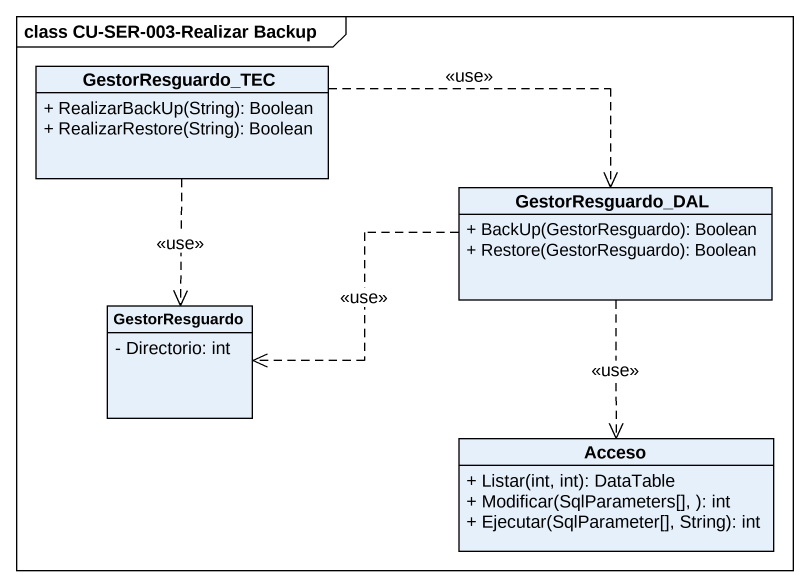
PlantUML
@startuml
mainframe class CU-SER-003-Realizar Backup
hide circle
hide empty members
skinparam classAttributeIconSize 0
class GestorResguardo_TEC {
  + RealizarBackUp(String): Boolean
  + RealizarRestore(String): Boolean
}
class GestorResguardo_DAL {
  + BackUp(GestorResguardo): Boolean
  + Restore(GestorResguardo): Boolean
}
class GestorResguardo {
  - Directorio: int
}
class Acceso {
  + Listar(int, int): DataTable
  + Modificar(SqlParameters[], ): int
  + Ejecutar(SqlParameter[], String): int
}
GestorResguardo_TEC .right.> GestorResguardo_DAL : <<use>>
GestorResguardo_TEC ..> GestorResguardo : <<use>>
GestorResguardo_DAL .left.> GestorResguardo : <<use>>
GestorResguardo_DAL ..> Acceso : <<use>>
@enduml
